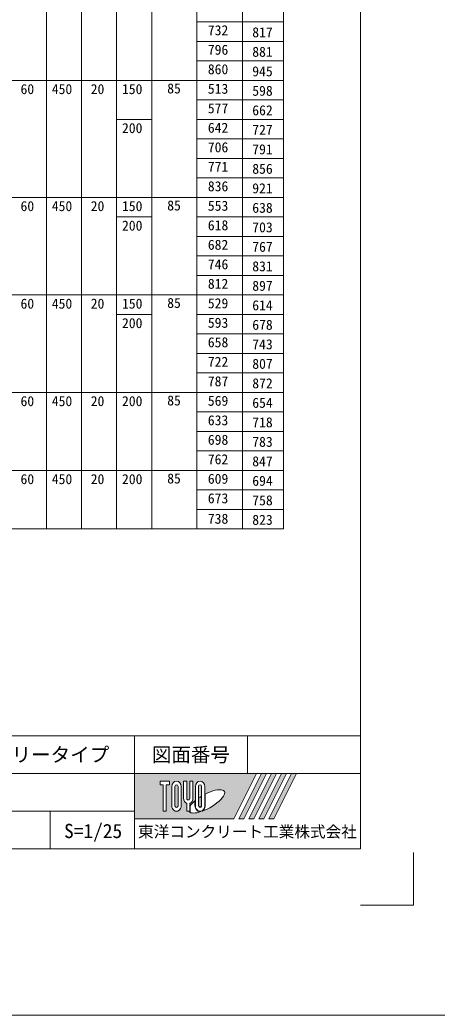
# Model space of a CAD drawing. Units: millimetres, scale not verified. Extents: x 63886 to 97934, y 3628 to 26930.
# Drawn here: x 72897 to 74872, y 3628 to 8340 of the extents above; entities that cross this region are included whole.
import ezdxf
from ezdxf.enums import TextEntityAlignment as Align

# ---------------------------------------------------------------- set-up
doc = ezdxf.new("R2010")
doc.units = ezdxf.units.MM
doc.header["$LTSCALE"] = 30
for name, color, linetype, lineweight in [('0_2', 7, 'Continuous', 13), ('Defpoints_3', 8, 'Continuous', 0), ('図枠', 7, 'Continuous', 13), ('寸法表', 7, 'Continuous', 13)]:
    doc.layers.add(name, color=color, linetype=linetype, lineweight=lineweight)
doc.styles.add('ＭＳ ゴシック', font='')
doc.styles.get('ＭＳ ゴシック').set_extended_font_data('MS Gothic')

msp = doc.modelspace()

# ---------------------------------------------------------------- hatches: boundary and pattern name
at = {"layer": '図枠'}
h = msp.add_hatch(color=256, dxfattribs=at)
h.paths.add_polyline_path([(73438.8, 4771.99), (73438.8, 4557.71), (73910.23, 4557.71), (74017.38, 4771.99)])
edge = h.paths.add_edge_path(flags=16)
edge.add_ellipse((73781.09, 4640.09), major_axis=(83.96, 46.99), ratio=0.3471473, start_angle=-144.31122, end_angle=72.1899, ccw=False)
edge.add_ellipse((73750, 4619.8), major_axis=(0, 28.57), ratio=0.8463542, start_angle=-160.70346, end_angle=-90)
edge.add_line((73774.18, 4619.8), (73774.18, 4674.26))
edge = h.paths.add_edge_path(flags=16)
edge.add_ellipse((73750, 4709.91), major_axis=(0, 26.37), ratio=0.8463542, start_angle=-90, end_angle=90, ccw=False)
edge.add_line((73772.32, 4709.91), (73772.32, 4619.8))
edge.add_ellipse((73750, 4619.8), major_axis=(0, 26.37), ratio=0.8463542, start_angle=90, end_angle=-90, ccw=False)
edge.add_line((73727.68, 4619.8), (73727.68, 4709.91))
edge = h.paths.add_edge_path(flags=16)
edge.add_line((73757.44, 4709.91), (73757.44, 4619.8))
edge.add_ellipse((73750, 4619.8), major_axis=(0, 8.79), ratio=0.8463541, start_angle=90, end_angle=-90, ccw=False)
edge.add_line((73742.56, 4619.8), (73742.56, 4709.91))
edge.add_ellipse((73750, 4709.91), major_axis=(0, 8.79), ratio=0.8463541, start_angle=-90, end_angle=90, ccw=False)
edge = h.paths.add_edge_path(flags=16)
edge.add_line((73755.58, 4663.85), (73755.58, 4619.8))
edge.add_ellipse((73750, 4619.8), major_axis=(0, 6.59), ratio=0.8463541, start_angle=90, end_angle=-90, ccw=False)
edge.add_line((73744.42, 4619.8), (73744.42, 4656.64))
edge.add_ellipse((73781.09, 4640.09), major_axis=(83.96, 46.99), ratio=0.3471473, start_angle=107.79174, end_angle=126.47132, ccw=False)
edge = h.paths.add_edge_path(flags=16)
edge.add_line((73716.52, 4736.28), (73716.52, 4655.51))
edge.add_ellipse((73694.19, 4655.51), major_axis=(0, 26.37), ratio=0.8463542, start_angle=-163.34117, end_angle=-90, ccw=False)
edge.add_line((73701.63, 4630.65), (73701.63, 4593.42))
edge.add_line((73701.63, 4593.42), (73686.75, 4593.42))
edge.add_line((73686.75, 4593.42), (73686.75, 4630.65))
edge.add_ellipse((73694.19, 4655.51), major_axis=(0, 26.37), ratio=0.8463542, start_angle=90, end_angle=163.34117, ccw=False)
edge.add_line((73671.87, 4655.51), (73671.87, 4736.28))
edge.add_line((73671.87, 4736.28), (73686.75, 4736.28))
edge.add_line((73686.75, 4736.28), (73686.75, 4655.51))
edge.add_ellipse((73694.19, 4655.51), major_axis=(0, 8.79), ratio=0.8463541, start_angle=90, end_angle=-90)
edge.add_line((73701.63, 4655.51), (73701.63, 4736.28))
edge.add_line((73701.63, 4736.28), (73716.52, 4736.28))
edge = h.paths.add_edge_path(flags=16)
edge.add_line((73725.82, 4642.54), (73725.82, 4619.8))
edge.add_ellipse((73750, 4619.8), major_axis=(0, 28.57), ratio=0.8463542, start_angle=90, end_angle=-171.54427)
edge.add_ellipse((73781.09, 4640.09), major_axis=(83.96, 46.99), ratio=0.3471473, start_angle=-178.64954, end_angle=-148.29244, ccw=False)
edge.add_line((73698.43, 4591.23), (73703.49, 4591.23))
edge.add_line((73703.49, 4591.23), (73703.49, 4619.08))
edge.add_ellipse((73781.09, 4640.09), major_axis=(83.96, 46.99), ratio=0.3471473, start_angle=148.21912, end_angle=165.90812, ccw=False)
edge = h.paths.add_edge_path(flags=16)
edge.add_ellipse((73638.39, 4709.91), major_axis=(0, 26.37), ratio=0.8463542, start_angle=-90, end_angle=90, ccw=False)
edge.add_line((73660.71, 4709.91), (73660.71, 4619.8))
edge.add_ellipse((73638.39, 4619.8), major_axis=(0, 26.37), ratio=0.8463542, start_angle=90, end_angle=-90, ccw=False)
edge.add_line((73616.07, 4619.8), (73616.07, 4709.91))
edge = h.paths.add_edge_path(flags=16)
edge.add_line((73645.83, 4709.91), (73645.83, 4619.8))
edge.add_ellipse((73638.39, 4619.8), major_axis=(0, 8.79), ratio=0.8463541, start_angle=90, end_angle=-90, ccw=False)
edge.add_line((73630.95, 4619.8), (73630.95, 4709.91))
edge.add_ellipse((73638.39, 4709.91), major_axis=(0, 8.79), ratio=0.8463541, start_angle=-90, end_angle=90, ccw=False)
h.paths.add_polyline_path([(73604.91, 4736.28), (73604.91, 4718.7), (73590.03, 4718.7), (73590.03, 4593.42), (73575.15, 4593.42), (73575.15, 4718.7), (73560.27, 4718.7), (73560.27, 4736.28)], flags=16)
for points in [[(73933.8, 4557.71), (73957.38, 4557.71), (74064.52, 4771.99), (74040.95, 4771.99)], [(74111.66, 4771.99), (74088.09, 4771.99), (73980.95, 4557.71), (74004.52, 4557.71)], [(74158.8, 4771.99), (74135.23, 4771.99), (74028.09, 4557.71), (74051.66, 4557.71)], [(74205.95, 4771.99), (74182.38, 4771.99), (74075.23, 4557.71), (74098.8, 4557.71)]]:
    msp.add_hatch(color=256, dxfattribs=at).paths.add_polyline_path(points)

# ---------------------------------------------------------------- linework, layer by layer
at = {"layer": '0_2', "color": 1}
msp.add_line((86381.5, 3628.18), (63886.48, 3628.18), dxfattribs=at)
at = {"layer": 'Defpoints_3', "color": 7, "lineweight": 13}
for p in [(74760.23, 4398.78), (74510.23, 4148.78)]:
    msp.add_line(p, (74760.23, 4148.78), dxfattribs=at)
at = {"layer": '図枠', "lineweight": 20}
for p, q in [((74510.23, 4414.85), (74510.23, 11307.71)), ((74510.23, 4950.57), (70815.62, 4950.57)), ((73438.8, 4414.85), (73438.8, 4950.57)), ((73974.52, 4771.99), (73974.52, 4950.57)), ((74510.23, 4771.99), (70815.62, 4771.99)), ((73438.8, 4593.42), (70815.62, 4593.42)), ((73040.18, 4414.85), (73040.18, 4593.42)), ((64510.23, 4414.85), (74510.23, 4414.85))]:
    msp.add_line(p, q, dxfattribs=at)
at = {"layer": '図枠', "lineweight": 5}
for p, q in [((74017.38, 4771.99), (73910.23, 4557.71)), ((74040.95, 4771.99), (73933.8, 4557.71)), ((74064.52, 4771.99), (73957.38, 4557.71)), ((74088.09, 4771.99), (73980.95, 4557.71)), ((74111.66, 4771.99), (74004.52, 4557.71)), ((74135.23, 4771.99), (74028.09, 4557.71)), ((74158.8, 4771.99), (74051.66, 4557.71)), ((74182.38, 4771.99), (74075.23, 4557.71)), ((74205.95, 4771.99), (74098.8, 4557.71)), ((73560.27, 4736.28), (73560.27, 4718.7)), ((73560.27, 4736.28), (73604.91, 4736.28)), ((73575.15, 4718.7), (73560.27, 4718.7)), ((73575.15, 4718.7), (73575.15, 4593.42)), ((73590.03, 4718.7), (73590.03, 4593.42)), ((73604.91, 4718.7), (73590.03, 4718.7)), ((73604.91, 4736.28), (73604.91, 4718.7)), ((73671.87, 4655.51), (73671.87, 4736.28)), ((73671.87, 4736.28), (73686.75, 4736.28)), ((73686.75, 4736.28), (73686.75, 4655.51)), ((73701.63, 4655.51), (73701.63, 4736.28)), ((73701.63, 4736.28), (73716.52, 4736.28)), ((73716.52, 4736.28), (73716.52, 4655.51)), ((73616.07, 4709.91), (73616.07, 4619.8)), ((73630.95, 4619.8), (73630.95, 4709.91)), ((73645.83, 4709.91), (73645.83, 4619.8)), ((73660.71, 4619.8), (73660.71, 4709.91)), ((73727.68, 4709.91), (73727.68, 4619.8)), ((73742.56, 4619.8), (73742.56, 4709.91)), ((73757.44, 4709.91), (73757.44, 4619.8)), ((73772.32, 4619.8), (73772.32, 4709.91)), ((73774.18, 4619.8), (73774.18, 4674.26)), ((73686.75, 4630.65), (73686.75, 4593.42)), ((73701.63, 4630.65), (73701.63, 4593.42)), ((73703.49, 4619.08), (73703.49, 4591.23)), ((73725.82, 4642.54), (73725.82, 4619.8)), ((73744.42, 4619.8), (73744.42, 4656.64)), ((73755.58, 4663.85), (73755.58, 4619.8)), ((73590.03, 4593.42), (73575.15, 4593.42)), ((73701.63, 4593.42), (73686.75, 4593.42)), ((73698.43, 4591.23), (73703.49, 4591.23)), ((73438.8, 4557.71), (73910.23, 4557.71)), ((73933.8, 4557.71), (73957.38, 4557.71)), ((73980.95, 4557.71), (74004.52, 4557.71)), ((74028.09, 4557.71), (74051.66, 4557.71)), ((74075.23, 4557.71), (74098.8, 4557.71))]:
    msp.add_line(p, q, dxfattribs=at)
for centre, major_axis, ratio, start_param, end_param in [((73638.39, 4709.91), (0, 26.37), 0.846354, 4.712389, 7.8539816), ((73638.39, 4709.91), (0, 8.79), 0.846354, 4.712389, 7.8539816), ((73750, 4709.91), (0, 26.37), 0.846354, 4.712389, 7.8539816), ((73750, 4709.91), (0, 8.79), 0.846354, 4.712389, 7.8539816), ((73781.09, 4640.09), (83.96, 46.99), 0.347147, 4.2621853, 7.7429163), ((73638.39, 4619.8), (0, 26.37), 0.846354, 1.5707963, 4.712389), ((73638.39, 4619.8), (0, 8.79), 0.846354, 1.5707963, 4.712389), ((73694.19, 4655.51), (0, 26.37), 0.846354, 1.5707963, 2.8017557), ((73694.19, 4655.51), (0, 8.79), 0.846354, 1.5707963, 4.712389), ((73694.19, 4655.51), (0, 26.37), 0.846354, 3.4814296, 4.712389), ((73781.09, 4640.09), (83.96, 46.99), 0.347147, 2.0815197, 2.5155126), ((73750, 4619.8), (0, 28.57), 0.846354, 1.5707963, 3.3154679), ((73750, 4619.8), (0, 26.37), 0.846354, 1.5707963, 4.712389), ((73750, 4619.8), (0, 8.79), 0.846354, 1.5707963, 4.712389), ((73781.09, 4640.09), (83.96, 46.99), 0.347147, 1.6817405, 1.8219833), ((73750, 4619.8), (0, 6.59), 0.846354, 1.5707963, 4.712389), ((73750, 4619.8), (0, 28.57), 0.846354, 3.5338438, 4.712389), ((73781.09, 4640.09), (83.96, 46.99), 0.347147, 3.2093975, 4.2004451)]:
    msp.add_ellipse(centre, major_axis=major_axis, ratio=ratio, start_param=start_param, end_param=end_param, dxfattribs=at)
at = {"layer": '寸法表'}
for p, q in [((73520.96, 10547.24), (73520.96, 5930.23)), ((74144.49, 10547.24), (74144.49, 5930.23)), ((73022.33, 10362.55), (73022.33, 5930.23)), ((73188.54, 10362.55), (73188.54, 5930.23)), ((73354.75, 10362.55), (73354.75, 5930.23)), ((73735.44, 10362.55), (73735.44, 5930.23)), ((73950.57, 10362.55), (73950.57, 5930.23)), ((74144.49, 8331.07), (73735.44, 8331.07)), ((74144.49, 8238.73), (73735.44, 8238.73)), ((74144.49, 8146.39), (73735.44, 8146.39)), ((74144.49, 8054.05), (69891.67, 8054.05)), ((74144.49, 7961.71), (73735.44, 7961.71)), ((73354.75, 7869.37), (73520.96, 7869.37)), ((74144.49, 7869.37), (73735.44, 7869.37)), ((74144.49, 7777.03), (73735.44, 7777.03)), ((74144.49, 7684.69), (73735.44, 7684.69)), ((74144.49, 7592.35), (73735.44, 7592.35)), ((74144.49, 7500.01), (69891.67, 7500.01)), ((73520.96, 7407.67), (73354.75, 7407.67)), ((74144.49, 7407.67), (73735.44, 7407.67)), ((74144.49, 7315.33), (73735.44, 7315.33)), ((74144.49, 7222.99), (73735.44, 7222.99)), ((74144.49, 7130.65), (73735.44, 7130.65)), ((74144.49, 7038.31), (69891.67, 7038.31)), ((73520.96, 6945.97), (73354.75, 6945.97)), ((74144.49, 6945.97), (73735.44, 6945.97)), ((74144.49, 6853.63), (73735.44, 6853.63)), ((74144.49, 6761.29), (73735.44, 6761.29)), ((74144.49, 6668.95), (73735.44, 6668.95)), ((74144.49, 6576.61), (69891.67, 6576.61)), ((74144.49, 6484.27), (73735.44, 6484.27)), ((74144.49, 6391.93), (73735.44, 6391.93)), ((74144.49, 6299.59), (73735.44, 6299.59)), ((74144.49, 6207.25), (69891.67, 6207.25)), ((74144.49, 6114.91), (73735.44, 6114.91)), ((74144.49, 6022.57), (73735.44, 6022.57)), ((74144.49, 5930.23), (69891.67, 5930.23))]:
    msp.add_line(p, q, dxfattribs=at)

# ---------------------------------------------------------------- texts
at = {"layer": '図枠', "style": 'ＭＳ ゴシック'}
for s, height, p in [('都市型側溝 深型集水桝 バリアフリータイプ', 67.82, (72395.07, 4861.28)), ('図面番号', 67.82, (73706.66, 4861.28)), ('東洋コンクリート工業株式会社', 54.25, (73974.52, 4496.62))]:
    msp.add_text(s, height=height, dxfattribs=at).set_placement(p, align=Align.MIDDLE_CENTER)
msp.add_text('S=1/25', height=67.41, dxfattribs=at).set_placement((73106.04, 4446.04), align=Align.BOTTOM_LEFT)
at = {"layer": '寸法表', "style": 'ＭＳ ゴシック'}
for s, p in [('732', (73786.78, 8253.51)), ('796', (73786.78, 8161.17)), ('860', (73786.78, 8068.83)), ('60', (72899.8, 7974.82)), ('450', (73047.81, 7974.82)), ('20', (73232.22, 7974.82)), ('150', (73380.24, 7974.82)), ('85', (73594.39, 7978.03)), ('513', (73786.78, 7976.49)), ('577', (73786.78, 7884.15)), ('200', (73380.24, 7790.14)), ('642', (73786.78, 7791.81)), ('706', (73786.78, 7699.47)), ('771', (73786.78, 7607.13)), ('836', (73786.78, 7514.79)), ('60', (72899.8, 7420.78)), ('450', (73047.81, 7420.78)), ('20', (73232.22, 7420.78)), ('150', (73380.24, 7420.78)), ('85', (73594.39, 7423.99)), ('553', (73786.78, 7422.45)), ('200', (73380.24, 7328.44)), ('618', (73786.78, 7330.11)), ('682', (73786.78, 7237.77)), ('746', (73786.78, 7145.43)), ('812', (73786.78, 7053.09)), ('85', (73594.39, 6962.29)), ('529', (73786.78, 6960.75)), ('60', (72899.8, 6959.08)), ('450', (73047.81, 6959.08)), ('20', (73232.22, 6959.08)), ('150', (73380.24, 6959.08)), ('200', (73380.24, 6866.74)), ('593', (73786.78, 6868.41)), ('658', (73786.78, 6776.07)), ('722', (73786.78, 6683.73)), ('787', (73786.78, 6591.39)), ('60', (72899.8, 6497.38)), ('450', (73047.81, 6497.38)), ('20', (73232.22, 6497.38)), ('200', (73380.24, 6497.38)), ('85', (73594.39, 6500.58)), ('569', (73786.78, 6499.05)), ('633', (73786.78, 6406.71)), ('698', (73786.78, 6314.37)), ('762', (73786.78, 6222.03)), ('60', (72899.8, 6128.02)), ('450', (73047.81, 6128.02)), ('20', (73232.22, 6128.02)), ('200', (73380.24, 6128.02)), ('85', (73594.39, 6131.22)), ('609', (73786.78, 6129.69)), ('673', (73786.78, 6037.35)), ('738', (73786.78, 5940.49))]:
    msp.add_text(s, height=47.47, dxfattribs=at).set_placement(p, align=Align.BOTTOM_LEFT)
for s, p in [('817', (74094.04, 8281.85)), ('881', (74094.04, 8189.51)), ('945', (74094.04, 8097.17)), ('598', (74094.04, 8004.83)), ('662', (74094.04, 7912.49)), ('727', (74094.04, 7820.15)), ('791', (74094.04, 7727.81)), ('856', (74094.04, 7635.47)), ('921', (74094.04, 7543.13)), ('638', (74094.04, 7450.79)), ('703', (74094.04, 7358.45)), ('767', (74094.04, 7266.11)), ('831', (74094.04, 7173.77)), ('897', (74094.04, 7081.43)), ('614', (74094.04, 6989.09)), ('678', (74094.04, 6896.75)), ('743', (74094.04, 6804.41)), ('807', (74094.04, 6712.07)), ('872', (74094.04, 6619.73)), ('654', (74094.04, 6527.39)), ('718', (74094.04, 6435.05)), ('783', (74094.04, 6342.71)), ('847', (74094.04, 6250.37)), ('694', (74094.04, 6158.03)), ('758', (74094.04, 6065.69)), ('823', (74094.04, 5973.35))]:
    msp.add_text(s, height=47.47, dxfattribs=at).set_placement(p, align=Align.MIDDLE_RIGHT)

doc.saveas('drawing.dxf')
